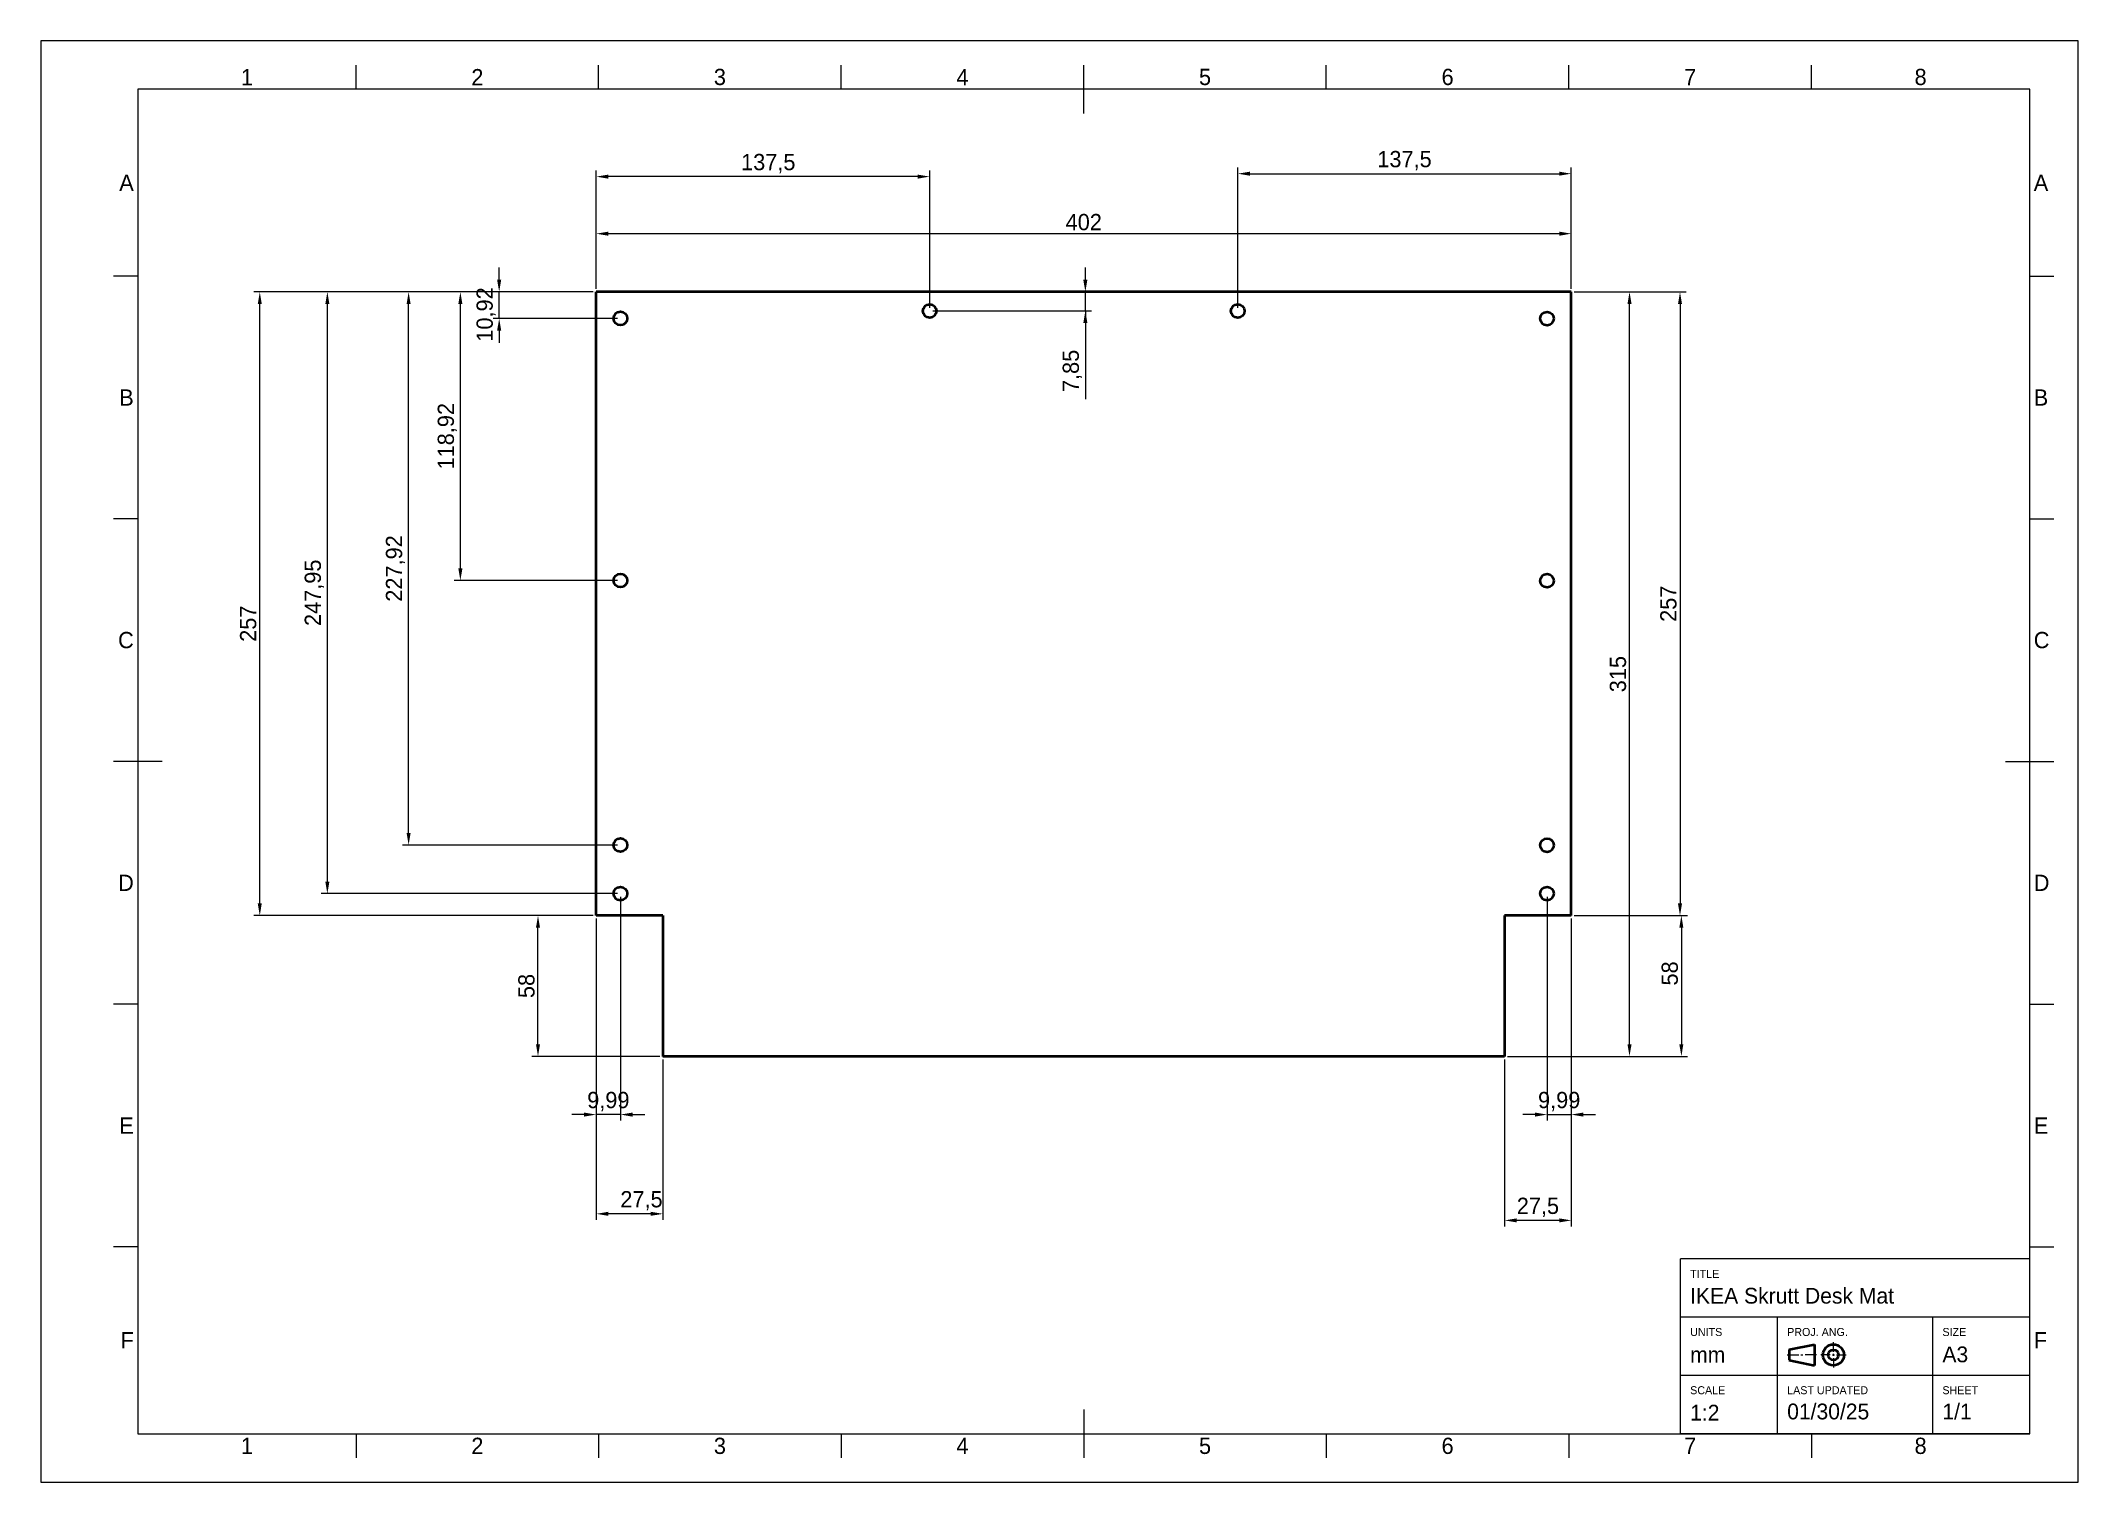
# Paper-space layout 'Sheet' of a CAD drawing. Header units: millimetres. Extents: x 0 to 420, y 0 to 297.
# The model-space entities are those that its viewports show. They can reach past a viewport. Long polylines and large blocks are cut down to what shows.
import ezdxf

# ---------------------------------------------------------------- set-up
doc = ezdxf.new("R2010")
doc.units = ezdxf.units.MM
for name, color, linetype in [('Annotations', 7, 'Continuous'), ('Border', 7, 'Continuous'), ('Geometries', 7, 'Continuous')]:
    doc.layers.add(name, color=color, linetype=linetype)
doc.styles.add('Shapr0', font='txt', dxfattribs={"height": 3.3495})
doc.styles.add('Shapr10', font='txt', dxfattribs={"height": 3.3495})
doc.styles.add('Shapr11', font='txt', dxfattribs={"height": 3.3495})
doc.styles.add('Shapr12', font='txt', dxfattribs={"height": 3.3495})
doc.styles.add('Shapr13', font='txt', dxfattribs={"height": 3.3495})
doc.styles.add('Shapr14', font='txt', dxfattribs={"height": 3.3495})
doc.styles.add('Shapr15', font='txt', dxfattribs={"height": 3.3495})
doc.styles.add('Shapr16', font='txt', dxfattribs={"height": 3.3495})
doc.styles.add('Shapr3', font='txt', dxfattribs={"height": 3.3495})
doc.styles.add('Shapr4', font='txt', dxfattribs={"height": 3.3495})
doc.styles.add('Shapr5', font='txt', dxfattribs={"height": 3.3495})
doc.styles.add('Shapr6', font='txt', dxfattribs={"height": 3.3495})
doc.styles.add('Shapr7', font='txt', dxfattribs={"height": 3.3495})
doc.styles.add('Shapr8', font='txt', dxfattribs={"height": 3.3495})
doc.styles.add('Shapr9', font='txt', dxfattribs={"height": 3.3495})
doc.dimstyles.new('ISO-25', dxfattribs={"dimtxt": 2.5, "dimasz": 2.5, "dimexe": 1.25, "dimexo": 0.625, "dimtad": 1, "dimtxsty": 'Standard', "dimcen": 2.5, "dimadec": 0, "dimazin": 0, "dimtfac": 1, "dimtmove": 0, "dimatfit": 3, "dimfxl": 1, "dimarcsym": 0})

# ---------------------------------------------------------------- blocks, each defined once
blk = doc.blocks.new('*D2')
at = {"layer": 'Annotations', "color": 0, "linetype": 'Continuous', "lineweight": 15}
for p, q in [((215.33, 247.75), (215.33, 250.25)), ((215.33, 241.33), (215.33, 245.25)), ((183.88, 241.33), (216.58, 241.33)), ((215.33, 241.33), (215.33, 223.17)), ((215.33, 238.83), (215.33, 236.33))]:
    blk.add_line(p, q, dxfattribs=at)
at = {"layer": 'Annotations', "color": 0}
for points in [[(214.91, 247.75), (215.75, 247.75), (215.33, 245.25)], [(215.75, 238.83), (214.91, 238.83), (215.33, 241.33)]]:
    blk.add_solid(points, dxfattribs=at)
at = {"layer": 'Defpoints', "color": 0}
for p in [(215.33, 245.25), (315.5, 245.25), (183.25, 241.33)]:
    blk.add_point(p, dxfattribs=at)
at = {"layer": 'Annotations', "color": 0, "lineweight": 15, "insert": (212.64, 228.98), "char_height": 3.349, "attachment_point": 5, "rotation": 90, "style": 'Shapr3'}
blk.add_mtext('\\A1;7,85', dxfattribs=at)
blk = doc.blocks.new('*D3')
at = {"layer": 'Annotations', "color": 0, "linetype": 'Continuous', "lineweight": 15}
for p, q in [((316.12, 245.25), (339.16, 245.25)), ((337.91, 242.75), (337.91, 119.25)), ((316.12, 116.75), (339.16, 116.75))]:
    blk.add_line(p, q, dxfattribs=at)
at = {"layer": 'Annotations', "color": 0}
for points in [[(338.32, 242.75), (337.49, 242.75), (337.91, 245.25)], [(337.49, 119.25), (338.32, 119.25), (337.91, 116.75)]]:
    blk.add_solid(points, dxfattribs=at)
at = {"layer": 'Defpoints', "color": 0}
for p in [(315.5, 245.25), (315.5, 116.75), (337.91, 116.75)]:
    blk.add_point(p, dxfattribs=at)
at = {"layer": 'Annotations', "color": 0, "lineweight": 15, "insert": (335.53, 181), "char_height": 3.349, "attachment_point": 5, "rotation": 90, "style": 'Shapr3'}
blk.add_mtext('\\A1;257', dxfattribs=at)
blk = doc.blocks.new('*D4')
at = {"layer": 'Annotations', "color": 0, "linetype": 'Continuous', "lineweight": 15}
for p, q in [((113.87, 116.75), (101.25, 116.75)), ((102.5, 90.25), (102.5, 114.25)), ((127.62, 87.75), (101.25, 87.75))]:
    blk.add_line(p, q, dxfattribs=at)
at = {"layer": 'Annotations', "color": 0}
for points in [[(102.92, 114.25), (102.08, 114.25), (102.5, 116.75)], [(102.08, 90.25), (102.92, 90.25), (102.5, 87.75)]]:
    blk.add_solid(points, dxfattribs=at)
at = {"layer": 'Defpoints', "color": 0}
for p in [(102.5, 116.75), (114.5, 116.75), (128.25, 87.75)]:
    blk.add_point(p, dxfattribs=at)
at = {"layer": 'Annotations', "color": 0, "lineweight": 15, "insert": (100.13, 102.25), "char_height": 3.349, "attachment_point": 5, "rotation": 90, "style": 'Shapr3'}
blk.add_mtext('\\A1;58', dxfattribs=at)
blk = doc.blocks.new('*D5')
at = {"layer": 'Annotations', "color": 0, "linetype": 'Continuous', "lineweight": 15}
for p, q in [((316.12, 116.75), (339.44, 116.75)), ((338.19, 114.25), (338.19, 90.25)), ((302.38, 87.75), (339.44, 87.75))]:
    blk.add_line(p, q, dxfattribs=at)
at = {"layer": 'Annotations', "color": 0}
for points in [[(338.6, 114.25), (337.77, 114.25), (338.19, 116.75)], [(337.77, 90.25), (338.6, 90.25), (338.19, 87.75)]]:
    blk.add_solid(points, dxfattribs=at)
at = {"layer": 'Defpoints', "color": 0}
for p in [(315.5, 116.75), (301.75, 87.75), (338.19, 87.75)]:
    blk.add_point(p, dxfattribs=at)
at = {"layer": 'Annotations', "color": 0, "lineweight": 15, "insert": (335.81, 104.83), "char_height": 3.349, "attachment_point": 5, "rotation": 90, "style": 'Shapr3'}
blk.add_mtext('\\A1;58', dxfattribs=at)
blk = doc.blocks.new('*D6')
at = {"layer": 'Annotations', "color": 0, "linetype": 'Continuous', "lineweight": 15}
for p, q in [((315.5, 116.13), (315.5, 52.7)), ((301.75, 87.12), (301.75, 52.7)), ((313, 53.95), (304.25, 53.95))]:
    blk.add_line(p, q, dxfattribs=at)
at = {"layer": 'Annotations', "color": 0}
for points in [[(304.25, 54.37), (304.25, 53.53), (301.75, 53.95)], [(313, 53.53), (313, 54.37), (315.5, 53.95)]]:
    blk.add_solid(points, dxfattribs=at)
at = {"layer": 'Defpoints', "color": 0}
for p in [(315.5, 116.75), (301.75, 87.75), (301.75, 53.95)]:
    blk.add_point(p, dxfattribs=at)
at = {"layer": 'Annotations', "color": 0, "lineweight": 15, "insert": (308.62, 56.64), "char_height": 3.349, "attachment_point": 5, "style": 'Shapr3'}
blk.add_mtext('\\A1;27,5', dxfattribs=at)
blk = doc.blocks.new('*D7')
at = {"layer": 'Annotations', "color": 0, "linetype": 'Continuous', "lineweight": 15}
for p, q in [((114.5, 116.13), (114.5, 54.05)), ((128.25, 87.12), (128.25, 54.05)), ((125.75, 55.3), (117, 55.3))]:
    blk.add_line(p, q, dxfattribs=at)
at = {"layer": 'Annotations', "color": 0}
for points in [[(117, 55.72), (117, 54.89), (114.5, 55.3)], [(125.75, 54.89), (125.75, 55.72), (128.25, 55.3)]]:
    blk.add_solid(points, dxfattribs=at)
at = {"layer": 'Defpoints', "color": 0}
for p in [(114.5, 116.75), (128.25, 87.75), (114.5, 55.3)]:
    blk.add_point(p, dxfattribs=at)
at = {"layer": 'Annotations', "color": 0, "lineweight": 15, "insert": (123.83, 58), "char_height": 3.349, "attachment_point": 5, "style": 'Shapr3'}
blk.add_mtext('\\A1;27,5', dxfattribs=at)
blk = doc.blocks.new('*D8')
at = {"layer": 'Annotations', "color": 0, "linetype": 'Continuous', "lineweight": 15}
for p, q in [((246.75, 241.95), (246.75, 270.86)), ((249.25, 269.61), (313, 269.61)), ((315.5, 245.88), (315.5, 270.86))]:
    blk.add_line(p, q, dxfattribs=at)
at = {"layer": 'Annotations', "color": 0}
for points in [[(249.25, 270.03), (249.25, 269.2), (246.75, 269.61)], [(313, 269.2), (313, 270.03), (315.5, 269.61)]]:
    blk.add_solid(points, dxfattribs=at)
at = {"layer": 'Defpoints', "color": 0}
for p in [(315.5, 269.61), (315.5, 245.25), (246.75, 241.33)]:
    blk.add_point(p, dxfattribs=at)
at = {"layer": 'Annotations', "color": 0, "lineweight": 15, "insert": (281.12, 272.31), "char_height": 3.349, "attachment_point": 5, "style": 'Shapr3'}
blk.add_mtext('\\A1;137,5', dxfattribs=at)
blk = doc.blocks.new('*D9')
at = {"layer": 'Annotations', "color": 0, "linetype": 'Continuous', "lineweight": 15}
for p, q in [((114.5, 245.88), (114.5, 270.26)), ((180.75, 269.01), (117, 269.01)), ((183.25, 241.95), (183.25, 270.26))]:
    blk.add_line(p, q, dxfattribs=at)
at = {"layer": 'Annotations', "color": 0}
for points in [[(117, 269.42), (117, 268.59), (114.5, 269.01)], [(180.75, 268.59), (180.75, 269.42), (183.25, 269.01)]]:
    blk.add_solid(points, dxfattribs=at)
at = {"layer": 'Defpoints', "color": 0}
for p in [(114.5, 269.01), (114.5, 245.25), (183.25, 241.33)]:
    blk.add_point(p, dxfattribs=at)
at = {"layer": 'Annotations', "color": 0, "lineweight": 15, "insert": (149.97, 271.7), "char_height": 3.349, "attachment_point": 5, "style": 'Shapr3'}
blk.add_mtext('\\A1;137,5', dxfattribs=at)
blk = doc.blocks.new('*D10')
at = {"layer": 'Annotations', "color": 0, "linetype": 'Continuous', "lineweight": 15}
for p, q in [((113.88, 245.25), (57.83, 245.25)), ((59.08, 123.77), (59.08, 242.75)), ((118.87, 121.27), (57.83, 121.27))]:
    blk.add_line(p, q, dxfattribs=at)
at = {"layer": 'Annotations', "color": 0}
for points in [[(59.5, 242.75), (58.66, 242.75), (59.08, 245.25)], [(58.66, 123.77), (59.5, 123.77), (59.08, 121.27)]]:
    blk.add_solid(points, dxfattribs=at)
at = {"layer": 'Defpoints', "color": 0}
for p in [(59.08, 245.25), (114.5, 245.25), (119.49, 121.27)]:
    blk.add_point(p, dxfattribs=at)
at = {"layer": 'Annotations', "color": 0, "lineweight": 15, "insert": (56.39, 183.26), "char_height": 3.349, "attachment_point": 5, "rotation": 90, "style": 'Shapr3'}
blk.add_mtext('\\A1;247,95', dxfattribs=at)
blk = doc.blocks.new('*D11')
at = {"layer": 'Annotations', "color": 0, "linetype": 'Continuous', "lineweight": 15}
for p, q in [((113.88, 245.25), (74.58, 245.25)), ((75.83, 133.79), (75.83, 242.75)), ((118.87, 131.29), (74.58, 131.29))]:
    blk.add_line(p, q, dxfattribs=at)
at = {"layer": 'Annotations', "color": 0}
for points in [[(76.24, 242.75), (75.41, 242.75), (75.83, 245.25)], [(75.41, 133.79), (76.24, 133.79), (75.83, 131.29)]]:
    blk.add_solid(points, dxfattribs=at)
at = {"layer": 'Defpoints', "color": 0}
for p in [(75.83, 245.25), (114.5, 245.25), (119.49, 131.29)]:
    blk.add_point(p, dxfattribs=at)
at = {"layer": 'Annotations', "color": 0, "lineweight": 15, "insert": (73.13, 188.27), "char_height": 3.349, "attachment_point": 5, "rotation": 90, "style": 'Shapr3'}
blk.add_mtext('\\A1;227,92', dxfattribs=at)
blk = doc.blocks.new('*D12')
at = {"layer": 'Annotations', "color": 0, "linetype": 'Continuous', "lineweight": 15}
for p, q in [((113.88, 245.25), (85.25, 245.25)), ((86.5, 188.29), (86.5, 242.75)), ((118.87, 185.79), (85.25, 185.79))]:
    blk.add_line(p, q, dxfattribs=at)
at = {"layer": 'Annotations', "color": 0}
for points in [[(86.92, 242.75), (86.08, 242.75), (86.5, 245.25)], [(86.08, 188.29), (86.92, 188.29), (86.5, 185.79)]]:
    blk.add_solid(points, dxfattribs=at)
at = {"layer": 'Defpoints', "color": 0}
for p in [(86.5, 245.25), (114.5, 245.25), (119.49, 185.79)]:
    blk.add_point(p, dxfattribs=at)
at = {"layer": 'Annotations', "color": 0, "lineweight": 15, "insert": (83.81, 215.52), "char_height": 3.349, "attachment_point": 5, "rotation": 90, "style": 'Shapr3'}
blk.add_mtext('\\A1;118,92', dxfattribs=at)
blk = doc.blocks.new('*D13')
at = {"layer": 'Annotations', "color": 0, "linetype": 'Continuous', "lineweight": 15}
for p, q in [((94.5, 247.75), (94.5, 250.25)), ((113.88, 245.25), (93.25, 245.25)), ((94.5, 239.79), (94.5, 245.25)), ((118.87, 239.79), (93.25, 239.79)), ((94.5, 237.29), (94.5, 234.79))]:
    blk.add_line(p, q, dxfattribs=at)
at = {"layer": 'Annotations', "color": 0}
for points in [[(94.08, 247.75), (94.92, 247.75), (94.5, 245.25)], [(94.92, 237.29), (94.08, 237.29), (94.5, 239.79)]]:
    blk.add_solid(points, dxfattribs=at)
at = {"layer": 'Defpoints', "color": 0}
for p in [(94.5, 245.25), (114.5, 245.25), (119.49, 239.79)]:
    blk.add_point(p, dxfattribs=at)
at = {"layer": 'Annotations', "color": 0, "lineweight": 15, "insert": (91.81, 240.6), "char_height": 3.349, "attachment_point": 5, "rotation": 90, "style": 'Shapr3'}
blk.add_mtext('\\A1;10,92', dxfattribs=at)
blk = doc.blocks.new('*D14')
at = {"layer": 'Annotations', "color": 0, "linetype": 'Continuous', "lineweight": 15}
for p, q in [((310.5, 120.65), (310.5, 74.5)), ((315.5, 116.13), (315.5, 74.5)), ((308, 75.75), (305.5, 75.75)), ((310.5, 75.75), (315.5, 75.75)), ((318, 75.75), (320.5, 75.75))]:
    blk.add_line(p, q, dxfattribs=at)
at = {"layer": 'Annotations', "color": 0}
for points in [[(308, 75.33), (308, 76.17), (310.5, 75.75)], [(318, 76.17), (318, 75.33), (315.5, 75.75)]]:
    blk.add_solid(points, dxfattribs=at)
at = {"layer": 'Defpoints', "color": 0}
for p in [(310.5, 121.27), (315.5, 116.75), (315.5, 75.75)]:
    blk.add_point(p, dxfattribs=at)
at = {"layer": 'Annotations', "color": 0, "lineweight": 15, "insert": (313, 78.44), "char_height": 3.349, "attachment_point": 5, "style": 'Shapr3'}
blk.add_mtext('\\A1;9,99', dxfattribs=at)
blk = doc.blocks.new('*D15')
at = {"layer": 'Annotations', "color": 0, "linetype": 'Continuous', "lineweight": 15}
for p, q in [((119.49, 120.65), (119.49, 74.5)), ((114.5, 116.13), (114.5, 74.5)), ((112, 75.75), (109.5, 75.75)), ((119.49, 75.75), (114.5, 75.75)), ((121.99, 75.75), (124.49, 75.75))]:
    blk.add_line(p, q, dxfattribs=at)
at = {"layer": 'Annotations', "color": 0}
for points in [[(112, 75.33), (112, 76.17), (114.5, 75.75)], [(121.99, 76.17), (121.99, 75.33), (119.49, 75.75)]]:
    blk.add_solid(points, dxfattribs=at)
at = {"layer": 'Defpoints', "color": 0}
for p in [(119.49, 121.27), (114.5, 116.75), (114.5, 75.75)]:
    blk.add_point(p, dxfattribs=at)
at = {"layer": 'Annotations', "color": 0, "lineweight": 15, "insert": (117, 78.44), "char_height": 3.349, "attachment_point": 5, "style": 'Shapr3'}
blk.add_mtext('\\A1;9,99', dxfattribs=at)
blk = doc.blocks.new('*D16')
at = {"layer": 'Annotations', "color": 0, "linetype": 'Continuous', "lineweight": 15}
for p, q in [((113.87, 245.25), (43.9, 245.25)), ((45.15, 119.25), (45.15, 242.75)), ((113.87, 116.75), (43.9, 116.75))]:
    blk.add_line(p, q, dxfattribs=at)
at = {"layer": 'Annotations', "color": 0}
for points in [[(45.56, 242.75), (44.73, 242.75), (45.15, 245.25)], [(44.73, 119.25), (45.56, 119.25), (45.15, 116.75)]]:
    blk.add_solid(points, dxfattribs=at)
at = {"layer": 'Defpoints', "color": 0}
for p in [(45.15, 245.25), (114.5, 245.25), (114.5, 116.75)]:
    blk.add_point(p, dxfattribs=at)
at = {"layer": 'Annotations', "color": 0, "lineweight": 15, "insert": (42.77, 176.89), "char_height": 3.349, "attachment_point": 5, "rotation": 90, "style": 'Shapr3'}
blk.add_mtext('\\A1;257', dxfattribs=at)
blk = doc.blocks.new('*D17')
at = {"layer": 'Annotations', "color": 0, "linetype": 'Continuous', "lineweight": 15}
for p, q in [((316.12, 245.25), (328.75, 245.25)), ((327.5, 90.25), (327.5, 242.75)), ((302.38, 87.75), (328.75, 87.75))]:
    blk.add_line(p, q, dxfattribs=at)
at = {"layer": 'Annotations', "color": 0}
for points in [[(327.92, 242.75), (327.08, 242.75), (327.5, 245.25)], [(327.08, 90.25), (327.92, 90.25), (327.5, 87.75)]]:
    blk.add_solid(points, dxfattribs=at)
at = {"layer": 'Defpoints', "color": 0}
for p in [(315.5, 245.25), (327.5, 245.25), (301.75, 87.75)]:
    blk.add_point(p, dxfattribs=at)
at = {"layer": 'Annotations', "color": 0, "lineweight": 15, "insert": (325.13, 166.5), "char_height": 3.349, "attachment_point": 5, "rotation": 90, "style": 'Shapr3'}
blk.add_mtext('\\A1;315', dxfattribs=at)
blk = doc.blocks.new('*D18')
at = {"layer": 'Annotations', "color": 0, "linetype": 'Continuous', "lineweight": 15}
for p, q in [((114.5, 245.88), (114.5, 258.5)), ((313, 257.25), (117, 257.25)), ((315.5, 245.88), (315.5, 258.5))]:
    blk.add_line(p, q, dxfattribs=at)
at = {"layer": 'Annotations', "color": 0}
for points in [[(117, 257.67), (117, 256.83), (114.5, 257.25)], [(313, 256.83), (313, 257.67), (315.5, 257.25)]]:
    blk.add_solid(points, dxfattribs=at)
at = {"layer": 'Defpoints', "color": 0}
for p in [(114.5, 257.25), (114.5, 245.25), (315.5, 245.25)]:
    blk.add_point(p, dxfattribs=at)
at = {"layer": 'Annotations', "color": 0, "lineweight": 15, "insert": (215, 259.62), "char_height": 3.349, "attachment_point": 5, "style": 'Shapr3'}
blk.add_mtext('\\A1;402', dxfattribs=at)
blk = doc.blocks.new('*U19')
at = {"layer": 'Border', "linetype": 'Continuous', "lineweight": 15}
for p, q in [((410, 46), (338, 46)), ((338, 10), (338, 46)), ((410, 10), (410, 46)), ((410, 34), (338, 34)), ((358, 10), (358, 34)), ((390, 10), (390, 34)), ((360, 26.23), (362.38, 26.23)), ((362.82, 26.23), (363.25, 26.23)), ((366.07, 26.23), (363.68, 26.23)), ((368.88, 26.23), (366.93, 26.23)), ((369.32, 26.23), (369.75, 26.23)), ((369.53, 26.88), (369.53, 28.83)), ((369.53, 26.02), (369.53, 26.45)), ((369.53, 25.58), (369.53, 23.63)), ((370.18, 26.23), (372.13, 26.23)), ((410, 22), (338, 22)), ((410, 10), (338, 10))]:
    blk.add_line(p, q, dxfattribs=at)
at = {"layer": 'Border', "linetype": 'Continuous', "lineweight": 40}
for p, q in [((360.43, 27.32), (365.63, 28.4)), ((360.43, 27.32), (360.43, 25.15)), ((365.63, 28.4), (365.63, 24.07)), ((360.43, 25.15), (365.63, 24.07))]:
    blk.add_line(p, q, dxfattribs=at)
for radius in [2.17, 1.08]:
    blk.add_circle((369.53, 26.23), radius, dxfattribs=at)

msp = doc.modelspace()

# ---------------------------------------------------------------- linework, layer by layer
at = {"layer": 'Border', "linetype": 'Continuous', "lineweight": 15}
for p, q in [((65, 287), (65, 292)), ((115, 287), (115, 292)), ((165, 287), (165, 292)), ((215, 282), (215, 292)), ((265, 287), (265, 292)), ((315, 287), (315, 292)), ((365, 287), (365, 292)), ((410, 287), (20, 287)), ((20, 287), (20, 10)), ((410, 10), (410, 287)), ((20, 248.5), (15, 248.5)), ((410, 248.5), (415, 248.5)), ((20, 198.5), (15, 198.5)), ((410, 198.5), (415, 198.5)), ((25, 148.5), (15, 148.5)), ((405, 148.5), (415, 148.5)), ((20, 98.5), (15, 98.5)), ((410, 98.5), (415, 98.5)), ((20, 48.5), (15, 48.5)), ((410, 48.5), (415, 48.5)), ((215, 15), (215, 5)), ((20, 10), (410, 10)), ((65, 10), (65, 5)), ((115, 10), (115, 5)), ((165, 10), (165, 5)), ((265, 10), (265, 5)), ((315, 10), (315, 5)), ((365, 10), (365, 5))]:
    msp.add_line(p, q, dxfattribs=at)
at = {"layer": 'Geometries', "linetype": 'Continuous', "lineweight": 40}
for p, q in [((315.5, 245.25), (114.5, 245.25)), ((114.5, 116.75), (114.5, 245.25)), ((315.5, 245.25), (114.5, 245.25)), ((114.5, 116.75), (114.5, 245.25)), ((315.5, 245.25), (114.5, 245.25)), ((114.5, 116.75), (114.5, 245.25)), ((315.5, 116.75), (315.5, 245.25)), ((315.5, 116.75), (315.5, 245.25)), ((315.5, 116.75), (315.5, 245.25)), ((128.25, 116.75), (114.5, 116.75)), ((128.25, 116.75), (114.5, 116.75)), ((128.25, 116.75), (114.5, 116.75)), ((128.25, 116.75), (128.25, 87.75)), ((128.25, 116.75), (128.25, 87.75)), ((128.25, 116.75), (128.25, 87.75)), ((315.5, 116.75), (301.75, 116.75)), ((301.75, 116.75), (301.75, 87.75)), ((315.5, 116.75), (301.75, 116.75)), ((301.75, 116.75), (301.75, 87.75)), ((315.5, 116.75), (301.75, 116.75)), ((301.75, 116.75), (301.75, 87.75)), ((301.75, 87.75), (128.25, 87.75)), ((301.75, 87.75), (128.25, 87.75)), ((301.75, 87.75), (128.25, 87.75))]:
    msp.add_line(p, q, dxfattribs=at)
for centre in [(119.4941, 239.7902), (119.4941, 239.7902), (119.4941, 239.7902), (183.25, 241.325), (183.25, 241.325), (183.25, 241.325), (246.75, 241.325), (246.75, 241.325), (246.75, 241.325), (310.5044, 239.7486), (310.5044, 239.7486), (310.5044, 239.7486), (119.4941, 185.7902), (119.4941, 185.7902), (119.4941, 185.7902), (310.5044, 185.7486), (310.5044, 185.7486), (310.5044, 185.7486), (119.4941, 131.2902), (119.4941, 131.2902), (119.4941, 131.2902), (310.5044, 131.2486), (310.5044, 131.2486), (310.5044, 131.2486), (119.4941, 121.2732), (119.4941, 121.2732), (119.4941, 121.2732), (310.5044, 121.2732), (310.5044, 121.2732), (310.5044, 121.2732)]:
    msp.add_circle(centre, 1.4, dxfattribs=at)

# ---------------------------------------------------------------- block references
msp.add_blockref('*U19', (0, 0))

# ---------------------------------------------------------------- texts
at = {"layer": 'Border', "linetype": 'Continuous', "lineweight": 15, "char_height": 3.3495, "width": 3.3495, "style": 'Shapr0'}
for s, insert, attachment_point in [('1', (42.5, 287.8252), 8), ('2', (90, 287.8252), 8), ('3', (140, 287.8252), 8), ('4', (190, 287.8252), 8), ('5', (240, 287.8252), 8), ('6', (290, 287.8252), 8), ('7', (340, 287.8252), 8), ('8', (387.5, 287.8252), 8), ('A', (19.1747, 267.75), 6), ('A', (410.8252, 267.75), 4), ('B', (19.1747, 223.5), 6), ('B', (410.8252, 223.5), 4), ('C', (19.1747, 173.5), 6), ('C', (410.8252, 173.5), 4), ('D', (19.1747, 123.5), 6), ('D', (410.8252, 123.5), 4), ('E', (19.1747, 73.5), 6), ('E', (410.8252, 73.5), 4), ('F', (19.1747, 29.25), 6), ('F', (410.8252, 29.25), 4), ('1', (42.5, 9.1747), 2), ('2', (90, 9.1747), 2), ('3', (140, 9.1747), 2), ('4', (190, 9.1747), 2), ('5', (240, 9.1747), 2), ('6', (290, 9.1747), 2), ('7', (340, 9.1747), 2), ('8', (387.5, 9.1747), 2)]:
    msp.add_mtext(s, dxfattribs=dict(at, insert=insert, attachment_point=attachment_point))
at = {"layer": 'Border', "linetype": 'Continuous', "lineweight": 15, "attachment_point": 1}
for s, insert, char_height, style in [('TITLE', (340, 43.75), 1.65, 'Shapr4'), ('IKEA Skrutt Desk Mat', (340, 40.0521), 3.25, 'Shapr5'), ('UNITS', (340, 31.7828), 1.65, 'Shapr6'), ('PROJ. ANG.', (360, 31.7828), 1.65, 'Shapr8'), ('SIZE', (392, 31.7828), 1.65, 'Shapr9'), ('mm', (340, 27.9), 3.25, 'Shapr7'), ('A3', (392, 27.9645), 3.25, 'Shapr10'), ('SCALE', (340, 19.7828), 1.65, 'Shapr11'), ('LAST UPDATED', (360, 19.7828), 1.65, 'Shapr13'), ('SHEET', (392, 19.7828), 1.65, 'Shapr15'), ('1:2', (340, 15.9645), 3.25, 'Shapr12'), ('01/30/25', (360, 16.2043), 3.25, 'Shapr14'), ('1/1', (392, 16.2043), 3.25, 'Shapr16')]:
    msp.add_mtext(s, dxfattribs=dict(at, insert=insert, char_height=char_height, style=style))

# ---------------------------------------------------------------- dimensions: what is measured, and where the dimension line sits
at = {"layer": 'Annotations', "linetype": 'Continuous', "lineweight": 15}
for base, p1, p2, angle, override, picture, middle in [((114.5, 269.0057), (183.25, 241.325), (114.5, 245.25), 180, {"dimscale": 1, "dimgap": 0.7, "dimdec": 2, "dimlfac": 2, "dimrnd": 0.01, "dimzin": 8, "dimdsep": 44, "dimtxsty": 'Shapr3', "dimse1": 0, "dimse2": 0, "dimadec": 2, "dimtol": 0, "dimlim": 0, "dimtp": 0, "dimtm": 0, "dimtfac": 0.6, "dimtdec": 8, "dimfrac": 2, "dimtolj": 1, "dimlwd": 15, "dimlwe": 15}, '*D9', (149.9741, 269.0057)), ((315.5, 269.6135), (246.75, 241.325), (315.5, 245.25), 180, {"dimscale": 1, "dimgap": 0.7, "dimdec": 2, "dimlfac": 2, "dimrnd": 0.01, "dimzin": 8, "dimdsep": 44, "dimtxsty": 'Shapr3', "dimse1": 0, "dimse2": 0, "dimadec": 2, "dimtol": 0, "dimlim": 0, "dimtp": 0, "dimtm": 0, "dimtfac": 0.6, "dimtdec": 8, "dimfrac": 2, "dimtolj": 1, "dimlwd": 15, "dimlwe": 15}, '*D8', (281.125, 269.6135)), ((114.5, 257.25), (315.5, 245.25), (114.5, 245.25), 180, {"dimscale": 1, "dimgap": 0.7, "dimdec": 2, "dimlfac": 2, "dimrnd": 0.01, "dimzin": 8, "dimdsep": 44, "dimtxsty": 'Shapr3', "dimse1": 0, "dimse2": 0, "dimadec": 2, "dimtol": 0, "dimlim": 0, "dimtp": 0, "dimtm": 0, "dimtfac": 0.6, "dimtdec": 8, "dimfrac": 2, "dimtolj": 1, "dimlwd": 15, "dimlwe": 15}, '*D18', (215, 257.25)), ((94.5, 245.25), (119.4941, 239.7902), (114.5, 245.25), 270, {"dimscale": 1, "dimgap": 0.7, "dimdec": 2, "dimlfac": 2, "dimrnd": 0.01, "dimzin": 8, "dimdsep": 44, "dimtxsty": 'Shapr3', "dimse1": 0, "dimse2": 0, "dimadec": 2, "dimtol": 0, "dimlim": 0, "dimtp": 0, "dimtm": 0, "dimtfac": 0.6, "dimtdec": 8, "dimfrac": 2, "dimtolj": 1, "dimlwd": 15, "dimlwe": 15}, '*D13', (94.5, 240.6011)), ((215.329, 245.25), (183.25, 241.325), (315.5, 245.25), 270, {"dimscale": 1, "dimgap": 0.7, "dimdec": 2, "dimlfac": 2, "dimrnd": 0.01, "dimzin": 8, "dimdsep": 44, "dimtxsty": 'Shapr3', "dimse1": 0, "dimse2": 1, "dimadec": 2, "dimtol": 0, "dimlim": 0, "dimtp": 0, "dimtm": 0, "dimtfac": 0.6, "dimtdec": 8, "dimfrac": 2, "dimtolj": 1, "dimlwd": 15, "dimlwe": 15}, '*D2', (215.329, 228.9761)), ((45.148, 245.25), (114.5, 116.75), (114.5, 245.25), 270, {"dimscale": 1, "dimgap": 0.7, "dimdec": 2, "dimlfac": 2, "dimrnd": 0.01, "dimzin": 8, "dimdsep": 44, "dimtxsty": 'Shapr3', "dimse1": 0, "dimse2": 0, "dimadec": 2, "dimtol": 0, "dimlim": 0, "dimtp": 0, "dimtm": 0, "dimtfac": 0.6, "dimtdec": 8, "dimfrac": 2, "dimtolj": 1, "dimlwd": 15, "dimlwe": 15}, '*D16', (45.148, 176.8868)), ((59.0805, 245.25), (119.4941, 121.2732), (114.5, 245.25), 270, {"dimscale": 1, "dimgap": 0.7, "dimdec": 2, "dimlfac": 2, "dimrnd": 0.01, "dimzin": 8, "dimdsep": 44, "dimtxsty": 'Shapr3', "dimse1": 0, "dimse2": 0, "dimadec": 2, "dimtol": 0, "dimlim": 0, "dimtp": 0, "dimtm": 0, "dimtfac": 0.6, "dimtdec": 8, "dimfrac": 2, "dimtolj": 1, "dimlwd": 15, "dimlwe": 15}, '*D10', (59.0805, 183.2616)), ((75.8259, 245.25), (119.4941, 131.2902), (114.5, 245.25), 270, {"dimscale": 1, "dimgap": 0.7, "dimdec": 2, "dimlfac": 2, "dimrnd": 0.01, "dimzin": 8, "dimdsep": 44, "dimtxsty": 'Shapr3', "dimse1": 0, "dimse2": 0, "dimadec": 2, "dimtol": 0, "dimlim": 0, "dimtp": 0, "dimtm": 0, "dimtfac": 0.6, "dimtdec": 8, "dimfrac": 2, "dimtolj": 1, "dimlwd": 15, "dimlwe": 15}, '*D11', (75.8259, 188.2701)), ((86.5, 245.25), (119.4941, 185.7902), (114.5, 245.25), 270, {"dimscale": 1, "dimgap": 0.7, "dimdec": 2, "dimlfac": 2, "dimrnd": 0.01, "dimzin": 8, "dimdsep": 44, "dimtxsty": 'Shapr3', "dimse1": 0, "dimse2": 0, "dimadec": 2, "dimtol": 0, "dimlim": 0, "dimtp": 0, "dimtm": 0, "dimtfac": 0.6, "dimtdec": 8, "dimfrac": 2, "dimtolj": 1, "dimlwd": 15, "dimlwe": 15}, '*D12', (86.5, 215.5201)), ((327.5, 245.25), (301.75, 87.75), (315.5, 245.25), 270, {"dimscale": 1, "dimgap": 0.7, "dimdec": 2, "dimlfac": 2, "dimrnd": 0.01, "dimzin": 8, "dimdsep": 44, "dimtxsty": 'Shapr3', "dimse1": 0, "dimse2": 0, "dimadec": 2, "dimtol": 0, "dimlim": 0, "dimtp": 0, "dimtm": 0, "dimtfac": 0.6, "dimtdec": 8, "dimfrac": 2, "dimtolj": 1, "dimlwd": 15, "dimlwe": 15}, '*D17', (327.5, 166.5)), ((337.9083, 116.75), (315.5, 245.25), (315.5, 116.75), 270, {"dimscale": 1, "dimgap": 0.7, "dimdec": 2, "dimlfac": 2, "dimrnd": 0.01, "dimzin": 8, "dimdsep": 44, "dimtxsty": 'Shapr3', "dimse1": 0, "dimse2": 0, "dimadec": 2, "dimtol": 0, "dimlim": 0, "dimtp": 0, "dimtm": 0, "dimtfac": 0.6, "dimtdec": 8, "dimfrac": 2, "dimtolj": 1, "dimlwd": 15, "dimlwe": 15}, '*D3', (337.9083, 181)), ((114.5, 75.75), (119.4941, 121.2732), (114.5, 116.75), 180, {"dimscale": 1, "dimgap": 0.7, "dimdec": 2, "dimlfac": 2, "dimrnd": 0.01, "dimzin": 8, "dimdsep": 44, "dimtxsty": 'Shapr3', "dimse1": 0, "dimse2": 0, "dimadec": 2, "dimtol": 0, "dimlim": 0, "dimtp": 0, "dimtm": 0, "dimtfac": 0.6, "dimtdec": 8, "dimfrac": 2, "dimtolj": 1, "dimlwd": 15, "dimlwe": 15}, '*D15', (116.997, 75.75)), ((315.5, 75.75), (310.5044, 121.2732), (315.5, 116.75), 180, {"dimscale": 1, "dimgap": 0.7, "dimdec": 2, "dimlfac": 2, "dimrnd": 0.01, "dimzin": 8, "dimdsep": 44, "dimtxsty": 'Shapr3', "dimse1": 0, "dimse2": 0, "dimadec": 2, "dimtol": 0, "dimlim": 0, "dimtp": 0, "dimtm": 0, "dimtfac": 0.6, "dimtdec": 8, "dimfrac": 2, "dimtolj": 1, "dimlwd": 15, "dimlwe": 15}, '*D14', (313.0022, 75.75)), ((102.5, 116.75), (128.25, 87.75), (114.5, 116.75), 270, {"dimscale": 1, "dimgap": 0.7, "dimdec": 2, "dimlfac": 2, "dimrnd": 0.01, "dimzin": 8, "dimdsep": 44, "dimtxsty": 'Shapr3', "dimse1": 0, "dimse2": 0, "dimadec": 2, "dimtol": 0, "dimlim": 0, "dimtp": 0, "dimtm": 0, "dimtfac": 0.6, "dimtdec": 8, "dimfrac": 2, "dimtolj": 1, "dimlwd": 15, "dimlwe": 15}, '*D4', (102.5, 102.25)), ((338.1871, 87.75), (315.5, 116.75), (301.75, 87.75), 270, {"dimscale": 1, "dimgap": 0.7, "dimdec": 2, "dimlfac": 2, "dimrnd": 0.01, "dimzin": 8, "dimdsep": 44, "dimtxsty": 'Shapr3', "dimse1": 0, "dimse2": 0, "dimadec": 2, "dimtol": 0, "dimlim": 0, "dimtp": 0, "dimtm": 0, "dimtfac": 0.6, "dimtdec": 8, "dimfrac": 2, "dimtolj": 1, "dimlwd": 15, "dimlwe": 15}, '*D5', (338.1871, 104.8263)), ((301.75, 53.9505), (315.5, 116.75), (301.75, 87.75), 180, {"dimscale": 1, "dimgap": 0.7, "dimdec": 2, "dimlfac": 2, "dimrnd": 0.01, "dimzin": 8, "dimdsep": 44, "dimtxsty": 'Shapr3', "dimse1": 0, "dimse2": 0, "dimadec": 2, "dimtol": 0, "dimlim": 0, "dimtp": 0, "dimtm": 0, "dimtfac": 0.6, "dimtdec": 8, "dimfrac": 2, "dimtolj": 1, "dimlwd": 15, "dimlwe": 15}, '*D6', (308.625, 53.9505))]:
    dim = msp.add_linear_dim(base=base, p1=p1, p2=p2, angle=angle, dimstyle='ISO-25', override=override, dxfattribs=at)
    dim.commit()
    dim.dimension.update_dxf_attribs({"geometry": picture, "text_midpoint": middle, "dimtype": 160})
dim = msp.add_linear_dim(base=(114.5, 55.3037), p1=(128.25, 87.75), p2=(114.5, 116.75), dimstyle='ISO-25', override={"dimscale": 1, "dimgap": 0.7, "dimdec": 2, "dimlfac": 2, "dimrnd": 0.01, "dimzin": 8, "dimdsep": 44, "dimtxsty": 'Shapr3', "dimse1": 0, "dimse2": 0, "dimadec": 2, "dimtol": 0, "dimlim": 0, "dimtp": 0, "dimtm": 0, "dimtfac": 0.6, "dimtdec": 8, "dimfrac": 2, "dimtolj": 1, "dimlwd": 15, "dimlwe": 15}, dxfattribs=at)
dim.commit()
dim.dimension.update_dxf_attribs({"geometry": '*D7', "text_midpoint": (123.8327, 55.3037), "dimtype": 160})

psp = doc.layouts.new('Sheet')

# ---------------------------------------------------------------- viewports
at = {"layer": '0'}
psp.add_viewport(center=(210, 148.5), size=(420, 297), view_center_point=(210, 148.5), view_height=297, dxfattribs=at)

doc.saveas('drawing.dxf')
